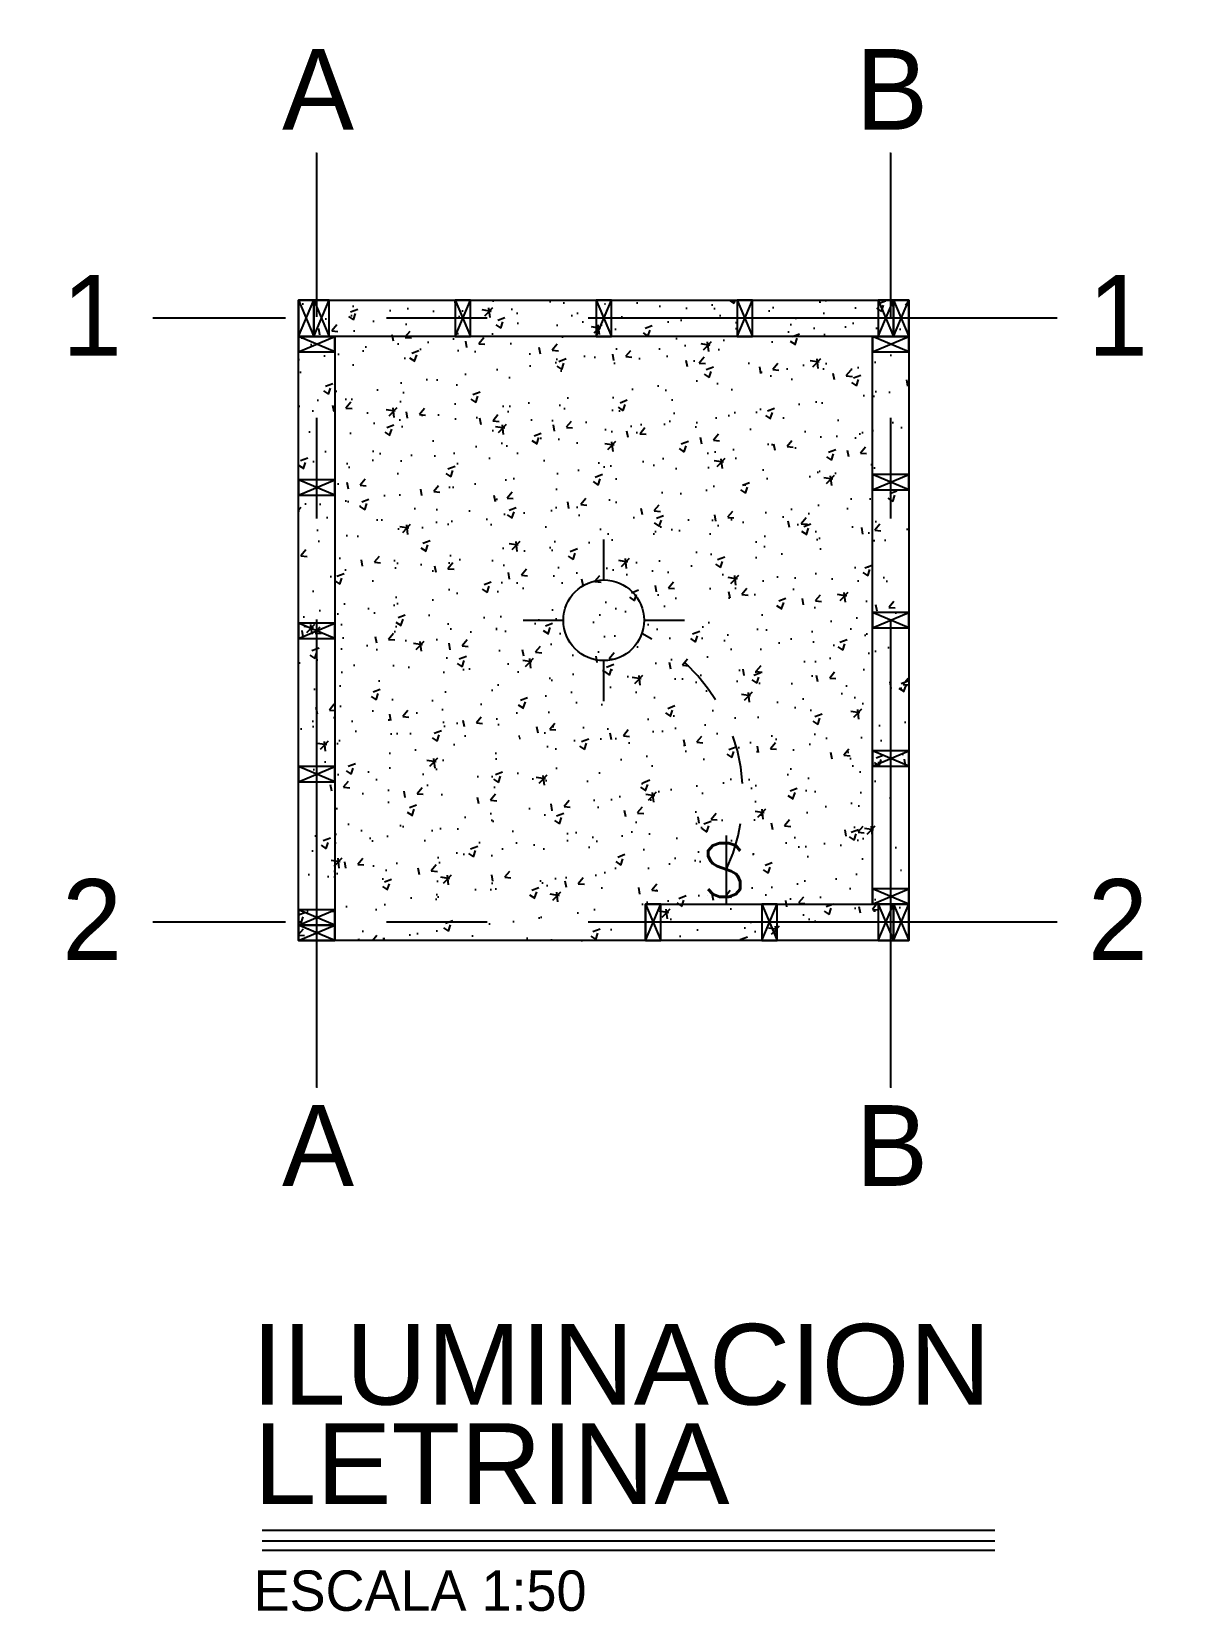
# Model space of a CAD drawing. Header units: millimetres. Extents: x 19439 to 19711, y 4351 to 4752.
# Drawn here: x 19439.434 to 19442.276, y 4526.82 to 4530.733 of the extents above; entities that cross this region are included whole.
import ezdxf
from ezdxf.enums import TextEntityAlignment as Align

# ---------------------------------------------------------------- set-up
doc = ezdxf.new("R2010")
doc.units = ezdxf.units.MM
doc.set_wipeout_variables(frame=1)
doc.linetypes.add('ACAD_ISO02W100', pattern=[15, 12, -3])
doc.linetypes.add('CENTER', pattern=[2, 1.25, -0.25, 0.25, -0.25])
for name, color, linetype in [('E-SWITCH', 1, 'ACAD_ISO02W100'), ('EJES', 2, 'CENTER'), ('EJES @ 0.5', 2, 'CENTER'), ('PANELES', 2, 'Continuous'), ('TEXTOS TITULOS @ 0.5', 3, 'Continuous')]:
    doc.layers.add(name, color=color, linetype=linetype)
doc.styles.add('century gothic', font='GOTHIC.TTF')
doc.styles.add('JACFER', font='romans.shx', dxfattribs={"oblique": 15})
doc.styles.add('NOTAS', font='GOTHIC.TTF')
doc.styles.add('SMCtitulos', font='sanss___.ttf')
doc.styles.get("Standard").update_dxf_attribs({"font": 'arial.ttf'})

# ---------------------------------------------------------------- blocks, each defined once
blk = doc.blocks.new('ejes')
at = {"color": 2, "linetype": 'Continuous'}
blk.add_wipeout([(-0.1089, 0.2752), (-0.0646, 0.291), (-0.0057, 0.3001), (0.0597, 0.2965), (0.095, 0.2884), (0.1597, 0.2609), (0.1831, 0.246), (0.2148, 0.2203), (0.2406, 0.1931), (0.271, 0.1493), (0.271, 0.1493), (0.2923, 0.1035), (0.3036, 0.0645), (0.3089, 0.0316), (0.3105, 0.0006), (0.3092, -0.0273), (0.3092, -0.0273), (0.3003, -0.077), (0.2881, -0.1133), (0.279, -0.1332), (0.2588, -0.1678), (0.2382, -0.1948), (0.2186, -0.2155), (0.1902, -0.2397), (0.159, -0.2601), (0.1254, -0.2765), (0.0895, -0.2888), (0.0461, -0.2973), (0.0105, -0.2994), (-0.0366, -0.2957), (-0.0687, -0.2888), (-0.0974, -0.2794), (-0.1444, -0.2564), (-0.1709, -0.2384), (-0.1922, -0.2206), (-0.2152, -0.1971), (-0.2152, -0.1971), (-0.2567, -0.1358), (-0.2716, -0.1014), (-0.2716, -0.1014), (-0.2875, -0.0344), (-0.2895, 0.0006), (-0.2874, 0.0357), (-0.2813, 0.0702), (-0.2729, 0.0991), (-0.2583, 0.1338), (-0.234, 0.1744), (-0.2157, 0.1977), (-0.197, 0.2172), (-0.1752, 0.2362), (-0.1544, 0.2512), (-0.1259, 0.2678), (-0.1259, 0.2678), (-0.1182, 0.2716)], dxfattribs=at)
at = {"layer": 'EJES', "color": 3}
blk.add_attdef('EJES', text='', height=0.3, dxfattribs=at).set_placement((0.0105, -0.174), align=Align.CENTER)
blk = doc.blocks.new('LL')
at = {"layer": 'PANELES'}
for p, q in [((19468.3744, 4520.8214), (19468.4124, 4520.7314)), ((19468.3744, 4520.7314), (19468.4124, 4520.8214))]:
    blk.add_line(p, q, dxfattribs=at)
blk.add_lwpolyline([(19468.3744, 4520.7314), (19468.4124, 4520.7314), (19468.4124, 4520.8214), (19468.3744, 4520.8214)], close=True, dxfattribs=at)
blk = doc.blocks.new('*U731')
at = {"color": 2}
blk.add_line((0.0001, 0.052), (3.6304, 0.052), dxfattribs=at)
at = {"color": 250}
blk.add_line((0.0001, 0), (3.6304, 0), dxfattribs=at)
at = {"color": 7}
blk.add_line((0.0001, -0.0469), (3.6304, -0.0469), dxfattribs=at)
at = {"color": 0, "linetype": 'ByBlock', "lineweight": -2, "style": 'NOTAS'}
for tag, p in [('1TITLE', (0.027, 1.0142)), ('2TITLE', (-0.0431, 0.1812))]:
    blk.add_attdef(tag, p, '', height=0.3, dxfattribs=at)
blk.add_attdef('SCALE', text='', height=0.18, dxfattribs=at).set_placement((-0.0431, -0.1475), align=Align.TOP_LEFT)
blk = doc.blocks.new('LUM1')
at = {"layer": 'E-SWITCH', "color": 3}
for p, q in [((0, 0.1), (0, 0.2)), ((-0.2, 0), (-0.1, 0)), ((0.1, 0), (0.2, 0)), ((0, -0.2), (0, -0.1))]:
    blk.add_line(p, q, dxfattribs=at)
blk.add_circle((0, 0), 0.1, dxfattribs=at)
blk = doc.blocks.new('E-SWITCH')
at = {"layer": 'E-SWITCH'}
blk.add_line((-3.696, -0.1995), (-3.696, -0.3696), dxfattribs=at)
at = {"layer": 'E-SWITCH', "ltscale": 0.5, "style": 'JACFER'}
blk.add_text('S', height=0.133, dxfattribs=at).set_placement((-3.7582, -0.3513))

msp = doc.modelspace()

# ---------------------------------------------------------------- hatches: boundary and pattern name
h = msp.add_hatch()
h.set_pattern_fill('AR-CONC', color=250, scale=0.001)
h.set_pattern_definition([(50, (-30.1166, 6.98902), (0.182184669, -0.0159390855), [0.01905, -0.20955]), (355, (-30.1166, 6.98902), (-0.0352434214, 0.1910568452), [0.01524, -0.1676405842]), (100.4514447, (-30.10142, 6.9877), (0.1469412471, 0.1751177519), [0.0161900088, -0.1780902446]), (46.1842, (-30.1166, 7.03982), (0.271079041, -0.042042328), [0.028575, -0.314325]), (96.6355576, (-30.09402, 7.03632), (0.237404134, 0.2474261246), [0.024285023, -0.267135608]), (351.1841512, (-30.1166, 7.03982), (0.237404134, 0.2474261246), [0.022859967, -0.251459732]), (21, (-30.0912, 7.02712), (0.1516143913, -0.1022651982), [0.01905, -0.20955]), (326, (-30.0912, 7.02712), (0.0618020283, 0.1841879661), [0.01524, -0.16764]), (71.451445, (-30.07857, 7.0186), (0.2134164193, 0.0819227689), [0.0161900088, -0.1780899376]), (37.5, (-30.116605, 6.98902), (0.00308860325, 0.08455503887), [0, -0.165608, 0, -0.17018, 0, -0.168275]), (7.5, (-30.116605, 6.98902), (0.0668196625, 0.1001805748), [0, -0.097028, 0, -0.161798, 0, -0.064135]), (327.5, (-30.17325, 6.98902), (0.13559059517, -0.005728744), [0, -0.0635, 0, -0.19812, 0, -0.26289]), (317.5, (-30.19865, 6.98902), (0.1481291814, 0.025426491), [0, -0.08255, 0, -0.131572, 0, -0.18669])])
h.paths.add_polyline_path([(19440.0954, 4530.068), (19441.6078, 4530.068), (19441.6078, 4528.4816), (19440.0954, 4528.4816)])

# ---------------------------------------------------------------- linework, layer by layer
at = {"color": 1}
msp.add_lwpolyline([(19440.0954, 4530.068), (19441.6078, 4530.068), (19441.6078, 4528.4816), (19440.0954, 4528.4816)], close=True, dxfattribs=at)
at = {"layer": 'E-SWITCH', "ltscale": 0.01}
msp.add_arc((19440.7535, 4528.8429), 0.4429, 335.1339, 64.2462, dxfattribs=at)
at = {"layer": 'EJES', "color": 1}
for p, q in [((19440.1404, 4528.0266), (19440.1404, 4530.523)), ((19441.5628, 4528.0266), (19441.5628, 4530.523)), ((19442.0628, 4530.023), (19439.6404, 4530.023)), ((19442.0628, 4528.5266), (19439.6404, 4528.5266))]:
    msp.add_line(p, q, dxfattribs=at)
at = {"layer": 'PANELES'}
for points in [[(19440.0954, 4530.068), (19441.6078, 4530.068), (19441.6078, 4529.978), (19440.0954, 4529.978)], [(19440.0954, 4529.978), (19440.1854, 4529.978), (19440.1854, 4528.4816), (19440.0954, 4528.4816)], [(19441.5178, 4529.978), (19441.6078, 4529.978), (19441.6078, 4528.5716), (19441.5178, 4528.5716)], [(19440.9554, 4528.5716), (19441.6078, 4528.5716), (19441.6078, 4528.4816), (19440.9554, 4528.4816)]]:
    msp.add_lwpolyline(points, close=True, dxfattribs=at)

# ---------------------------------------------------------------- block references
msp.add_blockref('LUM1', (19440.8516, 4529.2748))
at = {"layer": 'E-SWITCH'}
msp.add_blockref('E-SWITCH', (19444.8513, 4528.9412), dxfattribs=at)
at = {"layer": 'PANELES'}
for p in [(-28.279, 9.2466), (-28.241, 9.2466), (-27.8914, 9.2466), (-27.5418, 9.2466), (-27.1922, 9.2466), (-26.8426, 9.2466), (-26.8046, 9.2466), (-27.419, 7.7502), (-27.1308, 7.7502), (-26.8426, 7.7502), (-26.8046, 7.7502)]:
    msp.add_blockref('LL', p, dxfattribs=at)
at = {"layer": 'PANELES', "rotation": 90}
for p in [(23960.9167, -14938.4344), (23962.3391, -14938.4344), (23962.3391, -14938.7765), (23960.9167, -14938.7895), (23962.3391, -14939.1186), (23960.9167, -14939.1446), (23962.3391, -14939.4607), (23960.9167, -14939.4997), (23962.3391, -14939.8028), (23960.9167, -14939.8548), (23960.9167, -14939.8928)]:
    msp.add_blockref('LL', p, dxfattribs=at)
at = {"layer": 'TEXTOS TITULOS @ 0.5'}
ref = msp.add_blockref('*U731', (19440.0054, 4526.9949), dxfattribs=dict(at, xscale=0.5, yscale=0.5, zscale=0.5))
ref.add_attrib('1TITLE', 'ILUMINACION', (19439.9792, 4527.3319), dxfattribs={"layer": '0', "color": 0, "linetype": 'ByBlock', "lineweight": -2, "height": 0.2, "style": 'SMCtitulos'})
ref.add_attrib('2TITLE', 'LETRINA', (19439.9838, 4527.0855), dxfattribs={"layer": '0', "color": 0, "linetype": 'ByBlock', "lineweight": -2, "height": 0.2, "style": 'SMCtitulos'})
ref.add_attrib('SCALE', 'ESCALA 1:50', dxfattribs={"layer": '0', "color": 0, "linetype": 'ByBlock', "lineweight": -2, "height": 0.1, "style": 'NOTAS'}).set_placement((19439.9838, 4526.9212), align=Align.TOP_LEFT)

# ---------------------------------------------------------------- next in the draw order: block references
at = {"layer": 'EJES @ 0.5'}
ref = msp.add_blockref('ejes', (19440.1383, 4530.5829), dxfattribs=dict(at, xscale=0.5000000000009095, yscale=0.5000000000009095, zscale=0.5000000000009095))
ref.add_attrib('EJES', 'A', dxfattribs={"layer": 'EJES', "color": 3, "height": 0.2, "style": 'century gothic'}).set_placement((19440.1435, 4530.4899), align=Align.CENTER)
ref = msp.add_blockref('ejes', (19441.5607, 4530.5829), dxfattribs=dict(at, xscale=0.5000000000009095, yscale=0.5000000000009095, zscale=0.5000000000009095))
ref.add_attrib('EJES', 'B', dxfattribs={"layer": 'EJES', "color": 3, "height": 0.2, "style": 'century gothic'}).set_placement((19441.5659, 4530.4899), align=Align.CENTER)
ref = msp.add_blockref('ejes', (19439.5783, 4530.0229), dxfattribs=dict(at, xscale=0.5000000000009095, yscale=0.5000000000009095, zscale=0.5000000000009095))
ref.add_attrib('EJES', '1', dxfattribs={"layer": 'EJES', "color": 3, "height": 0.2, "style": 'century gothic'}).set_placement((19439.5835, 4529.93), align=Align.CENTER)
ref = msp.add_blockref('ejes', (19442.1207, 4530.0229), dxfattribs=dict(at, xscale=0.5000000000009095, yscale=0.5000000000009095, zscale=0.5000000000009095))
ref.add_attrib('EJES', '1', dxfattribs={"layer": 'EJES', "color": 3, "height": 0.2, "style": 'century gothic'}).set_placement((19442.1259, 4529.93), align=Align.CENTER)
ref = msp.add_blockref('ejes', (19439.5783, 4528.5265), dxfattribs=dict(at, xscale=0.5000000000009095, yscale=0.5000000000009095, zscale=0.5000000000009095))
ref.add_attrib('EJES', '2', dxfattribs={"layer": 'EJES', "color": 3, "height": 0.2, "style": 'century gothic'}).set_placement((19439.5835, 4528.4336), align=Align.CENTER)
ref = msp.add_blockref('ejes', (19442.1207, 4528.5265), dxfattribs=dict(at, xscale=0.5000000000009095, yscale=0.5000000000009095, zscale=0.5000000000009095))
ref.add_attrib('EJES', '2', dxfattribs={"layer": 'EJES', "color": 3, "height": 0.2, "style": 'century gothic'}).set_placement((19442.1259, 4528.4336), align=Align.CENTER)
ref = msp.add_blockref('ejes', (19440.1383, 4527.9668), dxfattribs=dict(at, xscale=0.5000000000009095, yscale=0.5000000000009095, zscale=0.5000000000009095))
ref.add_attrib('EJES', 'A', dxfattribs={"layer": 'EJES', "color": 3, "height": 0.2, "style": 'century gothic'}).set_placement((19440.1435, 4527.8738), align=Align.CENTER)
ref = msp.add_blockref('ejes', (19441.5607, 4527.9668), dxfattribs=dict(at, xscale=0.5000000000009095, yscale=0.5000000000009095, zscale=0.5000000000009095))
ref.add_attrib('EJES', 'B', dxfattribs={"layer": 'EJES', "color": 3, "height": 0.2, "style": 'century gothic'}).set_placement((19441.5659, 4527.8738), align=Align.CENTER)

doc.saveas('drawing.dxf')
